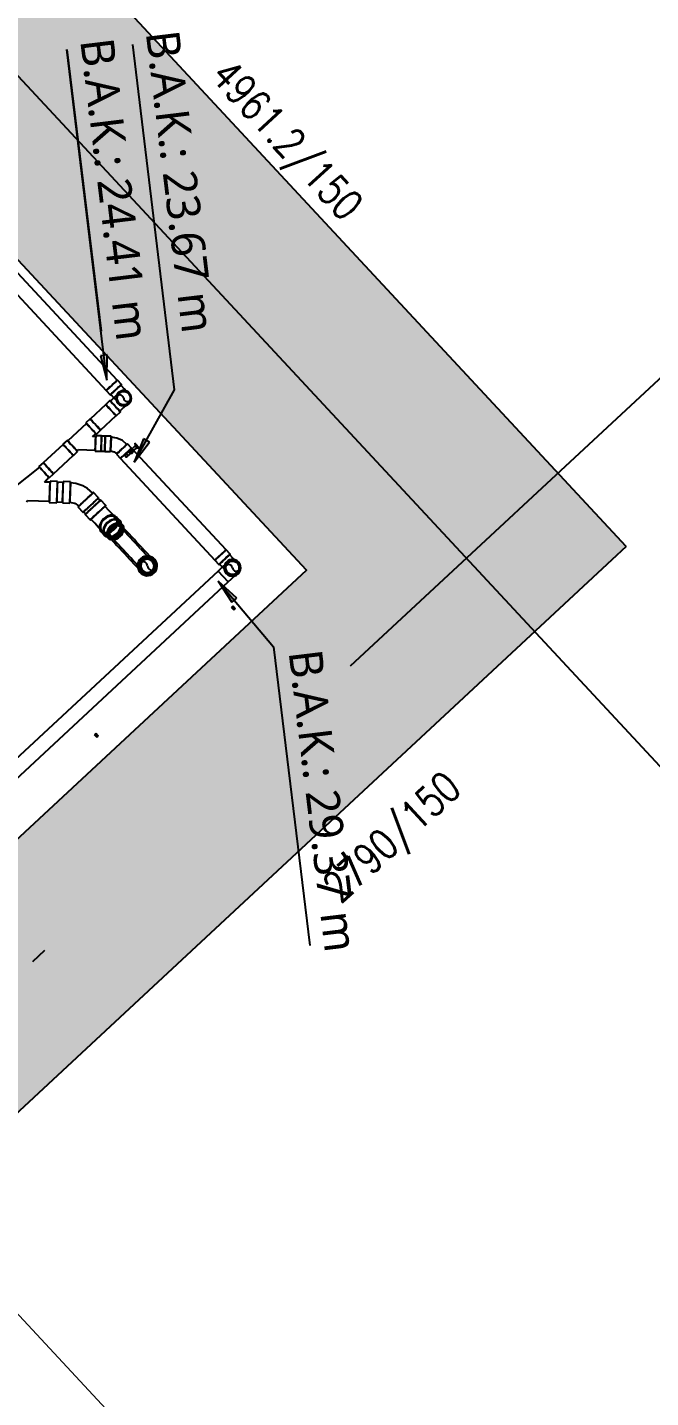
# Model space of a CAD drawing. Header units: millimetres. Extents: x 400392 to 401374, y 4543900 to 4544115.
# Drawn here: x 400515.07 to 400518.8, y 4543995.17 to 4544003.37 of the extents above; entities that cross this region are included whole.
import ezdxf
from ezdxf.enums import TextEntityAlignment as Align

# ---------------------------------------------------------------- set-up
doc = ezdxf.new("R2010")
doc.units = ezdxf.units.MM
doc.linetypes.add('AKS', pattern=[3, 2.5, -0.25, 0, -0.25])
doc.linetypes.add('DASHDOT2', pattern=[0.5, 0.25, -0.125, 0, -0.125])
doc.layers.add('A-DETL', color=90, linetype='Continuous', lineweight=15)
doc.layers.add('A-DETL-GENF', color=92, linetype='Continuous', lineweight=9)
for name, color, linetype in [('aks prota', 2, 'AKS'), ('kolon tarama prota', 252, 'Continuous'), ('lperde prota', 4, 'Continuous'), ('perde prota', 1, 'Continuous'), ('PRT-AL-TUNEL_EKSENI', 14, 'DASHDOT2')]:
    doc.layers.add(name, color=color, linetype=linetype)
doc.styles.add('Segoe UI Light_1', font='', dxfattribs={"height": 200})
doc.styles.add('tkolon', font='romanstw.shx')
doc.styles.get('Segoe UI Light_1').set_extended_font_data('Segoe UI Light')

# ---------------------------------------------------------------- blocks, each defined once
blk = doc.blocks.new('+24.06 mekanik')
at = {"layer": 'kolon tarama prota'}
for points in [[(105099.2, 206604.5), (105235.7, 206669.6), (105214.2, 206702.7)], [(104333, 206191.1), (104223.4, 206295.4), (104200.2, 206263.4)], [(103824.9, 206087.7), (103674.9, 206107.4), (103674.9, 206067.9)]]:
    blk.add_hatch(color=253, dxfattribs=at).paths.add_polyline_path(points, flags=0)
at = {"layer": 'kolon tarama prota', "color": 253}
for p, q in [((105099.2, 206604.5), (105531.3, 206884.9)), ((105531.3, 206884.9), (107332.5, 206884.9)), ((105068.1, 206725.2), (105068.1, 206725.2)), ((104919.8, 206673), (104247, 206184.2)), ((104947.6, 206694.3), (104919.3, 206673.7)), ((104994, 206671.3), (104994, 206671.3)), ((105039.7, 206610.6), (105075.7, 206636.8)), ((105075.7, 206636.8), (105039.7, 206610.6)), ((105075.7, 206636.8), (105111.7, 206662.9)), ((105111.7, 206662.9), (105075.7, 206636.8)), ((105075.7, 206636.8), (105075.7, 206636.8)), ((105075.7, 206636.8), (105075.7, 206636.8)), ((105214.2, 206702.7), (105099.2, 206604.5)), ((105099.2, 206604.5), (105235.7, 206669.6)), ((114612, 193586.7), (105111.7, 206662.9)), ((105235.7, 206669.6), (105214.2, 206702.7)), ((105259.7, 206672.8), (105275.9, 206684.6)), ((105275.9, 206684.6), (105259.7, 206672.8)), ((105259.7, 206672.8), (105265.6, 206664.7)), ((105265.6, 206664.7), (105281.8, 206676.5)), ((105281.8, 206676.5), (105265.6, 206664.7)), ((105281.8, 206676.5), (105275.9, 206684.6)), ((104299.9, 206111.4), (104972.7, 206600.2)), ((104973.2, 206599.6), (105001.5, 206620.2)), ((105039.7, 206610.6), (114540.1, 193534.5)), ((103931.9, 206483.1), (101848.2, 206483.1)), ((104333, 206191.1), (103931.9, 206483.1)), ((104223.4, 206295.4), (104200.2, 206263.4)), ((104200.2, 206263.4), (104333, 206191.1)), ((104252.3, 206231.4), (104219.9, 206207.8)), ((104219.9, 206207.8), (104252.3, 206231.4)), ((104333, 206191.1), (104223.4, 206295.4)), ((104248.1, 206215.9), (104235.9, 206207.1)), ((104235.9, 206207.1), (104248.1, 206215.9)), ((104235.9, 206207.1), (104248.1, 206215.9)), ((104248.1, 206215.9), (104235.9, 206207.1)), ((104248.1, 206215.9), (104252.3, 206231.4)), ((104271.3, 206183.9), (104248.1, 206215.9)), ((103833, 206149.2), (102688, 205317.3)), ((103860.8, 206170.4), (103832.5, 206149.8)), ((104042.9, 206116.5), (104022.3, 206144.8)), ((104246.5, 206184.8), (104218.2, 206164.3)), ((104219.9, 206207.8), (104235.9, 206207.1)), ((104235.9, 206207.1), (104259.2, 206175.1)), ((104259.2, 206175.1), (104272.3, 206157)), ((104284.4, 206165.9), (104271.3, 206183.9)), ((104845.7, 206174.2), (104808.5, 206147.2)), ((104851.6, 206166.1), (104814.4, 206139.1)), ((101830.1, 206087.7), (103530, 206087.7)), ((103824.9, 206087.7), (101830.1, 206087.7)), ((102740.9, 205244.5), (103885.9, 206076.4)), ((103824.9, 206087.7), (103674.9, 206107.4)), ((103674.9, 206107.4), (103674.9, 206067.9)), ((103674.9, 206067.9), (103824.9, 206087.7)), ((103886.4, 206075.7), (103914.7, 206096.3)), ((103948.2, 206091), (103968.8, 206062.7)), ((103969.4, 206063.2), (104043.9, 205960.7)), ((104116.7, 206013.6), (104042.3, 206116.1)), ((104161.6, 206072), (104156.2, 206037.4)), ((104161.6, 206072), (104252.1, 206057.7)), ((104252.1, 206057.7), (104161.6, 206072)), ((104166.4, 206071.2), (104247.3, 206058.4)), ((104247.3, 206058.4), (104166.4, 206071.2)), ((104246.6, 206023.1), (104252.1, 206057.7)), ((104272, 206090.2), (104300.3, 206110.8)), ((104671.1, 206064.4), (104645.7, 206045.9)), ((104695.4, 206076.1), (104673.9, 206060.5)), ((104739.8, 206097.3), (104700.7, 206068.8)), ((104745.7, 206089.2), (104706.5, 206060.8)), ((104861.4, 206074.4), (104898.6, 206101.4)), ((104867.3, 206066.3), (104904.5, 206093.3)), ((104137.9, 205985.7), (104117.4, 206014)), ((104149.1, 205962.1), (104134, 205982.9)), ((104152.7, 206015.6), (104147.2, 205981)), ((104152, 205980.2), (104149.1, 205962.1)), ((104156.9, 206037.3), (104153.5, 206015.5)), ((104156.2, 206037.4), (104246.6, 206023.1)), ((104246.6, 206023.1), (104156.2, 206037.4)), ((104237.7, 205966.7), (104243.1, 206001.2)), ((104242.4, 206001.3), (104245.8, 206023.2)), ((104568.9, 205990.1), (104532.9, 205964)), ((104743.2, 205965.1), (104764.7, 205980.7)), ((104753.6, 205996), (104792.7, 206024.5)), ((104759.4, 205987.9), (104798.6, 206016.4)), ((104043.3, 205960.2), (104063.8, 205931.9)), ((104067.8, 205934.7), (104157.7, 205810.8)), ((104217.2, 205868.4), (104232.9, 205967.4)), ((104518.4, 205953.4), (104482.4, 205927.3)), ((104535.7, 205960.1), (104521.2, 205949.6)), ((104720.6, 205942.7), (104746, 205961.2)), ((104153.8, 205808), (104174.4, 205779.7)), ((104214, 205851.8), (104214, 205851.7)), ((104214.5, 205851.6), (104214.6, 205852.2)), ((104224, 205859), (104217.2, 205868.4)), ((104248.5, 205833.5), (104227.9, 205861.8)), ((104342.7, 205702.5), (104247.9, 205833.1)), ((104557.4, 205824.1), (104593.3, 205850.2)), ((104590.5, 205854.1), (104605.1, 205864.7)), ((104607.9, 205860.8), (104643.9, 205887)), ((104175, 205780.2), (104269.9, 205649.6)), ((104401, 205753.5), (104395.7, 205719.9)), ((104403.3, 205798.1), (104396.3, 205754.2)), ((104512.2, 205701.4), (104517.5, 205735)), ((104522.2, 205734.3), (104529.2, 205778.2)), ((105918, 205766.7), (105934.2, 205778.5)), ((105934.2, 205778.5), (105918, 205766.7)), ((105918, 205766.7), (105923.9, 205758.6)), ((105923.9, 205758.6), (105940.1, 205770.4)), ((105940.1, 205770.4), (105923.9, 205758.6)), ((105940.1, 205770.4), (105934.2, 205778.5)), ((104269.3, 205649.1), (104289.9, 205620.8)), ((104363.9, 205674.6), (104343.4, 205702.9)), ((104385.3, 205642.4), (104360, 205671.8)), ((104391, 205720.6), (104384, 205676.7)), ((104390.6, 205675.7), (104385.3, 205642.4)), ((104483, 205528.8), (104503.4, 205657.8)), ((104510, 205656.8), (104516.9, 205700.7)), ((104293.8, 205623.6), (104396.8, 205454.3)), ((104489.2, 205521.5), (104483, 205528.8))]:
    blk.add_line(p, q, dxfattribs=at)
at = {"layer": 'kolon tarama prota', "color": 253, "flags": 128}
for points in [[(104950.5, 206690.4), (104970.9, 206705.2), (104988.6, 206718), (105001.1, 206727.1), (105006.7, 206731.2), (105007, 206731.4)], [(104997.9, 206674.2), (104990.5, 206692.3), (104992.4, 206711.8), (105003, 206728.2), (105007, 206731.4)], [(105007, 206731.4), (105025.1, 206738.8), (105044.5, 206736.9), (105060.9, 206726.2), (105064.2, 206722.3)], [(105064.2, 206722.3), (105071.6, 206704.2), (105069.7, 206684.7), (105059, 206668.3), (105055.1, 206665.1)], [(105111.7, 206662.9), (105096.2, 206684.2), (105082.6, 206702.9), (105072.7, 206716.6), (105067.5, 206723.6), (105067, 206724.4)], [(104995.1, 206672.1), (104997.8, 206668.3), (105005.8, 206657.3), (105018, 206640.6), (105032.9, 206620.1), (105039.7, 206610.6)], [(105055.1, 206665.1), (105037, 206657.7), (105017.5, 206659.6), (105001.1, 206670.2), (104997.9, 206674.2)], [(105055.1, 206665.1), (105051.3, 206662.3), (105040.4, 206654.4), (105023.8, 206642.4), (105003.8, 206627.8), (104998.6, 206624.1)], [(104845.7, 206174.2), (104861.7, 206185.8), (104880.6, 206199.6), (104899.3, 206213.2), (104915.1, 206224.7), (104925.4, 206232.1), (104928.5, 206234.4)], [(104851.6, 206166.1), (104867.6, 206177.8), (104886.4, 206191.5), (104905.2, 206205.1), (104921, 206216.6), (104931.2, 206224), (104934.4, 206226.3)], [(104987.3, 206153.5), (104967.5, 206144.9), (104945.8, 206145.5), (104926.5, 206155.1), (104913, 206172.1), (104907.9, 206193.1), (104912.3, 206214.3), (104925.2, 206231.7), (104928.5, 206234.4)], [(104934.4, 206226.3), (104922, 206211.5), (104918, 206192.6), (104923.2, 206174), (104936.6, 206160.1), (104955, 206154.1), (104974, 206157.4), (104981.4, 206161.6)], [(104928.5, 206234.4), (104948.4, 206243.1), (104970, 206242.5), (104989.4, 206232.8), (105002.9, 206215.9), (105007.9, 206194.8), (105003.6, 206173.6), (104990.7, 206156.2), (104987.3, 206153.5)], [(104981.4, 206161.6), (104993.9, 206176.4), (104997.9, 206195.3), (104992.6, 206213.9), (104979.2, 206227.8), (104960.9, 206233.9), (104941.8, 206230.6), (104934.4, 206226.3)], [(103920.2, 206207.5), (103916.4, 206204.8), (103905.4, 206196.8), (103888.9, 206184.8), (103868.8, 206170.3), (103863.7, 206166.5)], [(103911.1, 206150.3), (103903.7, 206168.4), (103905.6, 206187.9), (103916.2, 206204.3), (103920.2, 206207.5)], [(103952.1, 206093.8), (103937.3, 206114.3), (103924.4, 206132), (103915.4, 206144.4), (103911.3, 206150.1), (103911.1, 206150.3)], [(103968.3, 206141.3), (103950.2, 206133.9), (103930.7, 206135.7), (103914.3, 206146.4), (103911.1, 206150.3)], [(103911.8, 206100.2), (103932.3, 206115.1), (103949.9, 206127.9), (103962.4, 206137), (103968.1, 206141.1), (103968.3, 206141.3)], [(103920.2, 206207.5), (103938.3, 206214.9), (103957.7, 206213.1), (103974.1, 206202.4), (103977.4, 206198.5)], [(103977.4, 206198.5), (103984.8, 206180.4), (103982.9, 206160.9), (103972.2, 206144.5), (103968.3, 206141.3)], [(103977.4, 206198.5), (103980.1, 206194.7), (103988.1, 206183.8), (104000.1, 206167.2), (104014.7, 206147.2), (104018.4, 206142)], [(104221, 206160.4), (104195, 206135.6), (104176.3, 206104.9), (104166.4, 206071.2)], [(104272.3, 206157), (104278.6, 206148.4), (104281.1, 206144.9)], [(104293.3, 206153.7), (104290.6, 206157.4), (104284.4, 206165.9)], [(104808.5, 206147.2), (104792.5, 206135.6), (104773.6, 206121.8), (104754.8, 206108.2), (104739.8, 206097.3)], [(104814.4, 206139.1), (104798.3, 206127.5), (104779.5, 206113.8), (104760.7, 206100.1), (104745.7, 206089.2)], [(104981.4, 206161.6), (104977.6, 206158.8), (104966.8, 206151), (104950.7, 206139.3), (104931.8, 206125.5), (104913, 206111.9), (104898.6, 206101.4)], [(104987.3, 206153.5), (104983.5, 206150.8), (104972.7, 206142.9), (104956.6, 206131.2), (104937.7, 206117.4), (104918.9, 206103.8), (104904.5, 206093.3)], [(104247.3, 206058.4), (104255.4, 206079.6), (104269.2, 206094.1)], [(104792.7, 206024.5), (104808.7, 206036.1), (104827.6, 206049.8), (104846.4, 206063.5), (104861.4, 206074.4)], [(104798.6, 206016.4), (104814.6, 206028), (104833.5, 206041.7), (104852.3, 206055.4), (104867.3, 206066.3)], [(104572.8, 205984.8), (104601.5, 206005.7), (104628.2, 206025), (104649.5, 206040.5)], [(104486.3, 205921.9), (104454.8, 205893.2), (104435.6, 205867.1)], [(104716.7, 205948.1), (104693.7, 205931.3), (104666.8, 205911.8), (104640, 205892.3)], [(104435.6, 205867.1), (104417.5, 205828.5), (104409.8, 205797.1)], [(104522.7, 205779.2), (104531.5, 205804.7), (104533.1, 205807.4)], [(104533.1, 205807.4), (104551, 205827.6), (104553.5, 205829.5)]]:
    blk.add_lwpolyline(points, dxfattribs=at)
at = {"layer": 'kolon tarama prota', "color": 253}
for centre, radius, start, end in [((105031, 206698.2), 50.3, 126, 306), ((105031, 206698.2), 50.3, 126, 306), ((105031, 206698.2), 45.8, 36, 216), ((105031, 206698.2), 45.8, 36, 216), ((105031, 206698.2), 45.8, 36, 216), ((105031, 206698.2), 45.8, 36, 216), ((105031, 206698.2), 44.4, 0, 180), ((105031, 206698.2), 44.5, 36, 216), ((105031, 206698.2), 44.4, 126, 306), ((105031, 206698.2), 41, 36, 216), ((105031, 206698.2), 41, 36, 216), ((105031, 206698.2), 45.8, 216, 36), ((105031, 206698.2), 45.8, 216, 36), ((105031, 206698.2), 45.8, 216, 36), ((105031, 206698.2), 45.8, 216, 36), ((105031, 206698.2), 44.4, 216, 36), ((105031, 206698.2), 41, 216, 36), ((105031, 206698.2), 41, 216, 36), ((105031, 206698.2), 50.3, 306, 126), ((105031, 206698.2), 50.3, 306, 126), ((105031, 206698.2), 44.5, 306, 126), ((105031, 206720.5), 22.2, 270, 90), ((105031, 206698.2), 44.5, 180, 0), ((105031, 206676), 22.2, 90, 270), ((103944.2, 206174.4), 45.8, 36, 216), ((103944.2, 206174.4), 45.8, 36, 216), ((103944.2, 206174.4), 45, 0, 180), ((103944.2, 206174.4), 45.8, 306, 126), ((103944.2, 206174.4), 45.8, 306, 126), ((103944.2, 206196.9), 22.5, 270, 90), ((104957.9, 206194), 59, 0, 180), ((104957.9, 206194), 50, 126, 306), ((104957.9, 206194), 50, 126, 306), ((104957.9, 206194), 50, 126, 306), ((104957.9, 206194), 40, 126, 306), ((104957.9, 206194), 40, 126, 306), ((104957.9, 206194), 40, 126, 306), ((104957.9, 206194), 50, 306, 126), ((104957.9, 206194), 50, 306, 126), ((104957.9, 206194), 50, 306, 126), ((104957.9, 206194), 40, 306, 126), ((104957.9, 206194), 40, 306, 126), ((104957.9, 206194), 40, 306, 126), ((104957.9, 206223.5), 29.5, 270, 90), ((103944.2, 206174.4), 45.8, 126, 306), ((103944.2, 206174.4), 45.8, 126, 306), ((103944.2, 206174.4), 45, 180, 0), ((103944.2, 206174.4), 41, 36, 216), ((103944.2, 206174.4), 41, 126, 306), ((103944.2, 206174.4), 45.8, 216, 36), ((103944.2, 206174.4), 45.8, 216, 36), ((103944.2, 206174.4), 41, 216, 36), ((103944.2, 206174.4), 41, 306, 126), ((103944.2, 206151.9), 22.5, 90, 270), ((104265.2, 206179.5), 12.8, 206.24281, 225.75719), ((104265.2, 206179.5), 12.8, 126, 135.75719), ((104265.2, 206179.5), 9.09, 126, 306), ((104265.2, 206179.5), 12.8, 116.24281, 126), ((104265.2, 206179.5), 7.5, 126, 216), ((104265.2, 206179.5), 7.5, 216, 306), ((104265.2, 206179.5), 9.09, 306, 126), ((104265.2, 206179.5), 7.5, 36, 126), ((104265.2, 206179.5), 7.5, 306, 36), ((104265.2, 206179.5), 12.8, 296.24281, 306), ((104265.2, 206179.5), 12.8, 306, 315.75719), ((104265.2, 206179.5), 12.8, 26.24281, 45.75719), ((104287.2, 206149.3), 7.5, 36, 216), ((104287.2, 206149.3), 7.5, 216, 36), ((104957.9, 206194), 59, 180, 0), ((104957.9, 206164.5), 29.5, 90, 270)]:
    blk.add_arc(centre, radius, start, end, dxfattribs=at)
for centre, major_axis, ratio, start_param, end_param in [((104946.2, 206636.6), (-26.9, 37), 0.01, 4.712389, 7.853982), ((104946.2, 206636.6), (-26.5, 36.4), 0.01, 0, 1.570796), ((104946.2, 206636.6), (-26.5, 36.4), 0.01, 4.712389, 6.283185), ((104946.2, 206636.6), (-26.9, 37), 0.01, 1.570796, 4.712389), ((104946.2, 206636.6), (-26.5, 36.4), 0.01, 1.570796, 3.141593), ((104974.6, 206657.2), (-26.9, 37), 0.01, 4.712389, 7.853982), ((104946.2, 206636.6), (-26.5, 36.4), 0.01, 3.141593, 4.712389), ((104974.6, 206657.2), (-24.1, 33.1), 0.01, 4.712389, 7.853982), ((104974.6, 206657.2), (-26.9, 37), 0.01, 1.570796, 4.712389), ((104974.6, 206657.2), (-24.1, 33.1), 0.01, 1.570796, 4.712389), ((103859.4, 206112.8), (-26.9, 37), 0.009982, 4.712389, 7.853982), ((103859.4, 206112.8), (-26.5, 36.4), 0.009982, 0, 1.570796), ((103859.4, 206112.8), (-26.5, 36.4), 0.009982, 4.712389, 6.283185), ((103887.8, 206133.4), (-26.9, 37), 0.009982, 4.712389, 7.853982), ((103887.8, 206133.4), (-24.1, 33.1), 0.009982, 4.712389, 7.853982), ((103985.3, 206117.9), (37, 26.9), 0.010033, 4.712389, 7.853982), ((103985.3, 206117.9), (33.1, 24.1), 0.010033, 4.712389, 7.853982), ((104245.1, 206127.2), (-26.9, 37), 0.011641, 6.271544, 9.413137), ((104245.1, 206127.2), (-26.9, 37), 0.011641, 3.129952, 6.271544), ((104245.1, 206127.2), (-24.1, 33.1), 0.011641, 6.271544, 9.413137), ((104245.1, 206127.2), (-24.1, 33.1), 0.011641, 3.129952, 6.271544), ((104273.4, 206147.8), (-26.9, 37), 0.011641, 6.271544, 9.413137), ((104273.4, 206147.8), (-26.9, 37), 0.011641, 3.129952, 6.271544), ((104273.4, 206147.8), (-26.5, 36.4), 0.01, 0, 1.570796), ((104273.4, 206147.8), (-26.5, 36.4), 0.01, 4.712389, 6.283185), ((104273.4, 206147.8), (-26.5, 36.4), 0.01, 1.570796, 3.141593), ((104273.4, 206147.8), (-26.5, 36.4), 0.01, 3.141593, 4.712389), ((103859.4, 206112.8), (-26.9, 37), 0.009982, 1.570796, 4.712389), ((103859.4, 206112.8), (-26.5, 36.4), 0.009982, 1.570796, 3.141593), ((103859.4, 206112.8), (-26.5, 36.4), 0.009982, 3.141593, 4.712389), ((103887.8, 206133.4), (-24.1, 33.1), 0.009982, 1.570796, 4.712389), ((103887.8, 206133.4), (-26.9, 37), 0.009982, 1.570796, 4.712389), ((103985.3, 206117.9), (37, 26.9), 0.010033, 1.570796, 4.712389), ((103985.3, 206117.9), (33.1, 24.1), 0.010033, 1.570796, 4.712389), ((104005.8, 206089.6), (37, 26.9), 0.010033, 1.570796, 4.712389), ((104005.8, 206089.6), (36.4, 26.5), 0.010033, 1.570796, 3.141593), ((104005.8, 206089.6), (36.4, 26.5), 0.010033, 3.141593, 4.712389), ((104005.8, 206089.6), (37, 26.9), 0.010033, 4.712389, 7.853982), ((104005.8, 206089.6), (36.4, 26.5), 0.010033, 0, 1.570796), ((104005.8, 206089.6), (36.4, 26.5), 0.010033, 4.712389, 6.283185), ((104683.1, 205994.3), (-37.5, 51.6), 0.707107, 4.712389, 7.853982), ((104708.6, 206012.8), (-37.5, 51.6), 0.707107, 4.712389, 7.853982), ((104708.6, 206012.8), (-34.7, 47.7), 0.707107, 0, 1.570796), ((104708.6, 206012.8), (-34.7, 47.7), 0.707107, 4.712389, 6.283185), ((104730, 206028.4), (-34.7, 47.7), 0.707107, 0, 1.570796), ((104730, 206028.4), (29.4, -40.5), 0.707107, 3.141593, 6.283185), ((104730, 206028.4), (-23.5, 32.4), 0.707107, 0, 3.141593), ((104730, 206028.4), (-34.7, 47.7), 0.707107, 4.712389, 6.283185), ((104730, 206028.4), (29.4, -40.5), 0.707107, 0, 3.141593), ((104730, 206028.4), (-23.5, 32.4), 0.707107, 3.141593, 6.283185), ((104730, 206028.4), (-34.7, 47.7), 0.707107, 3.141593, 4.712389), ((104080.3, 205987.1), (37, 26.9), 0.010033, 0, 3.141593), ((104080.3, 205987.1), (37, 26.9), 0.010033, 3.141593, 6.283185), ((104080.3, 205987.1), (36.4, 26.5), 0.010033, 1.570796, 3.141593), ((104080.3, 205987.1), (36.4, 26.5), 0.010033, 3.141593, 4.712389), ((104100.9, 205958.8), (37, 26.9), 0.010033, 0, 3.141593), ((104100.9, 205958.8), (37, 26.9), 0.010033, 3.141593, 6.283185), ((104100.9, 205958.8), (33.1, 24.1), 0.010033, 0, 3.141593), ((104100.9, 205958.8), (33.1, 24.1), 0.010033, 3.141593, 6.283185), ((104080.3, 205987.1), (36.4, 26.5), 0.010033, 0, 1.570796), ((104080.3, 205987.1), (36.4, 26.5), 0.010033, 4.712389, 6.283185), ((104192.4, 205973.8), (-45.2, 7.2), 0.007094, 3.148687, 6.29028), ((104192.4, 205973.8), (-45.2, 7.2), 0.007094, 0.007095, 3.148687), ((104192.4, 205973.8), (-40.5, 6.4), 0.007094, 3.148687, 6.29028), ((104192.4, 205973.8), (-40.5, 6.4), 0.007094, 0.007095, 3.148687), ((104197.9, 206008.4), (-45.2, 7.2), 0.007094, 3.148687, 6.29028), ((104197.9, 206008.4), (-45.2, 7.2), 0.007094, 0.007095, 3.148687), ((104197.9, 206008.4), (-44.4, 7.1), 0.007149, 0, 1.570796), ((104197.9, 206008.4), (-44.4, 7.1), 0.007149, 4.712389, 6.283185), ((104201.4, 206030.2), (-44.4, 7.1), 0.007149, 4.712389, 6.283185), ((104201.4, 206030.2), (-44.4, 7.1), 0.007149, 0, 1.570796), ((104197.9, 206008.4), (-44.4, 7.1), 0.007149, 1.570796, 3.141593), ((104197.9, 206008.4), (-44.4, 7.1), 0.007149, 3.141593, 4.712389), ((104201.4, 206030.2), (-44.4, 7.1), 0.007149, 1.570796, 3.141593), ((104201.4, 206030.2), (-44.4, 7.1), 0.007149, 3.141593, 4.712389), ((104606.4, 205938.5), (-37.5, 51.6), 0.01, 4.712389, 7.853982), ((104606.4, 205938.5), (-33.6, 46.2), 0.01, 4.712389, 7.853982), ((104683.1, 205994.3), (-33.6, 46.2), 0.707107, 4.712389, 7.853982), ((104683.1, 205994.3), (-37.5, 51.6), 0.707107, 1.570796, 4.712389), ((104683.1, 205994.3), (-33.6, 46.2), 0.707107, 1.570796, 4.712389), ((104708.6, 206012.8), (-37.5, 51.6), 0.707107, 1.570796, 4.712389), ((104708.6, 206012.8), (-34.7, 47.7), 0.707107, 1.570796, 3.141593), ((104730, 206028.4), (-34.7, 47.7), 0.707107, 1.570796, 3.141593), ((104708.6, 206012.8), (-34.7, 47.7), 0.707107, 3.141593, 4.712389), ((104519.9, 205875.7), (-37.5, 51.6), 0.01, 0.004142, 3.145735), ((104519.9, 205875.7), (-37.5, 51.6), 0.01, 3.145735, 6.287327), ((104519.9, 205875.7), (-33.6, 46.2), 0.01, 0.004142, 3.145735), ((104519.9, 205875.7), (-33.6, 46.2), 0.01, 3.145735, 6.287327), ((104555.8, 205901.8), (-37.5, 51.6), 0.01, 0.004142, 3.145735), ((104555.8, 205901.8), (-37.5, 51.6), 0.01, 3.145735, 6.287327), ((104555.8, 205901.8), (-34.7, 47.7), 0.01, 0, 1.570796), ((104555.8, 205901.8), (-34.7, 47.7), 0.01, 4.712389, 6.283185), ((104570.4, 205912.4), (-37.5, 51.6), 0.01, 4.712389, 7.853982), ((104570.4, 205912.4), (-34.7, 47.7), 0.01, 0, 1.570796), ((104570.4, 205912.4), (-34.7, 47.7), 0.01, 4.712389, 6.283185), ((104555.8, 205901.8), (-34.7, 47.7), 0.01, 1.570796, 3.141593), ((104555.8, 205901.8), (-34.7, 47.7), 0.01, 3.141593, 4.712389), ((104570.4, 205912.4), (-37.5, 51.6), 0.01, 1.570796, 4.712389), ((104570.4, 205912.4), (-34.7, 47.7), 0.01, 1.570796, 3.141593), ((104570.4, 205912.4), (-34.7, 47.7), 0.01, 3.141593, 4.712389), ((104606.4, 205938.5), (-33.6, 46.2), 0.01, 1.570796, 4.712389), ((104606.4, 205938.5), (-37.5, 51.6), 0.01, 1.570796, 4.712389), ((104190.9, 205834.9), (37, 26.9), 0.010033, 0, 3.141593), ((104190.9, 205834.9), (37, 26.9), 0.010033, 3.141593, 6.283185), ((104190.9, 205834.9), (33.1, 24.1), 0.010033, 0, 3.141593), ((104190.9, 205834.9), (33.1, 24.1), 0.010033, 3.141593, 6.283185), ((104211.5, 205806.6), (37, 26.9), 0.010033, 0, 3.141593), ((104211.5, 205806.6), (37, 26.9), 0.010033, 3.141593, 6.283185), ((104211.5, 205806.6), (36.4, 26.5), 0.009999, 1.570796, 3.141593), ((104211.5, 205806.6), (36.4, 26.5), 0.009999, 3.141593, 4.712389), ((104211.5, 205806.6), (36.4, 26.5), 0.009999, 0, 1.570796), ((104211.5, 205806.6), (36.4, 26.5), 0.009999, 4.712389, 6.283185), ((104174.1, 205858), (-40.5, 6.4), 0.007094, 3.148687, 3.313339), ((104174.1, 205858), (-40.5, 6.4), 0.007094, 2.984036, 3.148687), ((104459.3, 205744.2), (-63, 10), 0.01, 6.279043, 9.420636), ((104459.3, 205744.2), (-63, 10), 0.01, 3.137451, 6.279043), ((104459.3, 205744.2), (-58.3, 9.2), 0.01, 4.712389, 6.283185), ((104459.3, 205744.2), (-58.3, 9.2), 0.01, 0, 1.570796), ((104466.2, 205788.1), (-63, 10), 0.01, 6.279043, 9.420636), ((104466.2, 205788.1), (-63, 10), 0.01, 3.137451, 6.279043), ((104466.2, 205788.1), (-56.4, 8.9), 0.01, 6.279043, 9.420636), ((104466.2, 205788.1), (-56.4, 8.9), 0.01, 3.137451, 6.279043), ((104459.3, 205744.2), (-58.3, 9.2), 0.01, 1.570796, 3.141593), ((104459.3, 205744.2), (-58.3, 9.2), 0.01, 3.141593, 4.712389), ((104306.3, 205676), (37, 26.9), 0.009999, 6.279043, 9.420635), ((104306.3, 205676), (37, 26.9), 0.009999, 3.13745, 6.279043), ((104306.3, 205676), (36.4, 26.5), 0.009999, 1.570796, 3.141593), ((104306.3, 205676), (36.4, 26.5), 0.009999, 3.141593, 4.712389), ((104326.9, 205647.7), (37, 26.9), 0.009999, 6.279043, 9.420635), ((104326.9, 205647.7), (37, 26.9), 0.009999, 3.13745, 6.279043), ((104306.3, 205676), (36.4, 26.5), 0.009999, 0, 1.570796), ((104306.3, 205676), (36.4, 26.5), 0.009999, 4.712389, 6.283185), ((104447, 205666.8), (-63, 10), 0.009999, 3.145734, 6.287327), ((104447, 205666.8), (-63, 10), 0.009999, 0.004141, 3.145734), ((104447, 205666.8), (-56.4, 8.9), 0.009999, 3.145734, 6.287327), ((104447, 205666.8), (-56.4, 8.9), 0.009999, 0.004141, 3.145734), ((104454, 205710.7), (-63, 10), 0.009999, 3.145734, 6.287327), ((104454, 205710.7), (-63, 10), 0.009999, 0.004141, 3.145734), ((104454, 205710.7), (-58.3, 9.2), 0.01, 0, 1.570796), ((104454, 205710.7), (-58.3, 9.2), 0.01, 4.712389, 6.283185), ((104454, 205710.7), (-58.3, 9.2), 0.01, 1.570796, 3.141593), ((104454, 205710.7), (-58.3, 9.2), 0.01, 3.141593, 4.712389)]:
    blk.add_ellipse(centre, major_axis=major_axis, ratio=ratio, start_param=start_param, end_param=end_param, dxfattribs=at)
for points, knots in [([(104253.7, 206173.9), (104253.8, 206174.2), (104254, 206174.7), (104254.1, 206175.3), (104254.2, 206175.6), (104254.3, 206175.9), (104254.3, 206176.1), (104254.4, 206176.3), (104254.4, 206176.5), (104254.5, 206176.7), (104254.6, 206177), (104254.6, 206177.3), (104254.7, 206177.6), (104254.7, 206177.8), (104254.8, 206177.8), (104254.8, 206177.9), (104254.8, 206178), (104254.8, 206178.1), (104254.9, 206178.3), (104254.9, 206178.6), (104255, 206179), (104255.1, 206179.5), (104255.2, 206180.1), (104255.3, 206180.6), (104255.3, 206180.9), (104255.4, 206181.1), (104255.4, 206181.3), (104255.4, 206181.6), (104255.5, 206182.1), (104255.6, 206182.7), (104255.7, 206183.2), (104255.7, 206183.6), (104255.7, 206183.9), (104255.8, 206184.1), (104255.8, 206184.2), (104255.8, 206184.3), (104255.8, 206184.4), (104255.8, 206184.5), (104255.8, 206184.6), (104255.8, 206184.9), (104255.9, 206185.3), (104255.9, 206185.6), (104255.9, 206185.8), (104255.9, 206186), (104255.9, 206186.2), (104255.9, 206186.4), (104256, 206186.7), (104256, 206187), (104256, 206187.6), (104256, 206188.1), (104256, 206188.5)], [-1, -1, -1, -1, -0.875, -0.84375, -0.8125, -0.78125, -0.765625, -0.75, -0.734375, -0.71875, -0.6875, -0.65625, -0.640625, -0.632812, -0.628906, -0.625, -0.621094, -0.617188, -0.609375, -0.59375, -0.578125, -0.5625, -0.53125, -0.515625, -0.507812, -0.5, -0.492188, -0.484375, -0.46875, -0.4375, -0.421875, -0.40625, -0.390625, -0.382812, -0.378906, -0.375, -0.371094, -0.367188, -0.359375, -0.34375, -0.3125, -0.28125, -0.265625, -0.25, -0.234375, -0.21875, -0.1875, -0.15625, -0.125, 0, 0, 0, 0]), ([(104270.9, 206168), (104270.6, 206168.1), (104270.1, 206168.3), (104269.5, 206168.4), (104269.2, 206168.5), (104268.9, 206168.6), (104268.7, 206168.6), (104268.5, 206168.7), (104268.3, 206168.7), (104268.1, 206168.8), (104267.8, 206168.8), (104267.5, 206168.9), (104267.2, 206169), (104267, 206169), (104266.9, 206169), (104266.8, 206169.1), (104266.8, 206169.1), (104266.7, 206169.1), (104266.5, 206169.1), (104266.2, 206169.2), (104265.8, 206169.3), (104265.2, 206169.4), (104264.6, 206169.5), (104264.1, 206169.6), (104263.9, 206169.6), (104263.7, 206169.7), (104263.5, 206169.7), (104263.2, 206169.7), (104262.7, 206169.8), (104262.1, 206169.9), (104261.6, 206170), (104261.2, 206170), (104260.9, 206170), (104260.7, 206170.1), (104260.5, 206170.1), (104260.5, 206170.1), (104260.4, 206170.1), (104260.3, 206170.1), (104260.1, 206170.1), (104259.8, 206170.1), (104259.5, 206170.2), (104259.2, 206170.2), (104259, 206170.2), (104258.8, 206170.2), (104258.6, 206170.2), (104258.4, 206170.2), (104258.1, 206170.3), (104257.8, 206170.3), (104257.1, 206170.3), (104256.6, 206170.3), (104256.3, 206170.3)], [-1, -1, -1, -1, -0.875, -0.84375, -0.8125, -0.78125, -0.765625, -0.75, -0.734375, -0.71875, -0.6875, -0.65625, -0.640625, -0.632812, -0.628906, -0.625, -0.621094, -0.617188, -0.609375, -0.59375, -0.578125, -0.5625, -0.53125, -0.515625, -0.507812, -0.5, -0.492188, -0.484375, -0.46875, -0.4375, -0.421875, -0.40625, -0.390625, -0.382812, -0.378906, -0.375, -0.371094, -0.367188, -0.359375, -0.34375, -0.3125, -0.28125, -0.265625, -0.25, -0.234375, -0.21875, -0.1875, -0.15625, -0.125, 0, 0, 0, 0]), ([(104259.2, 206175.1), (104258.9, 206175.4), (104258.5, 206176.1), (104258.2, 206176.9), (104258, 206177.7), (104257.8, 206178.3), (104257.8, 206178.8), (104257.7, 206179.2), (104257.7, 206179.5), (104257.7, 206179.8), (104257.8, 206180.2), (104257.8, 206180.7), (104257.9, 206181.3), (104258, 206181.7), (104258.2, 206182), (104258.3, 206182.3), (104258.5, 206182.8), (104258.8, 206183.3), (104259.2, 206184), (104259.6, 206184.5), (104260.2, 206185.1), (104260.8, 206185.6), (104261.5, 206186), (104262.2, 206186.4), (104262.9, 206186.7), (104263.6, 206186.9), (104264.2, 206187), (104264.7, 206187), (104265.1, 206187), (104265.4, 206187), (104265.9, 206187), (104266.4, 206187), (104266.9, 206186.8), (104267.3, 206186.7), (104267.6, 206186.6), (104267.9, 206186.5), (104268.3, 206186.4), (104268.7, 206186.2), (104269.2, 206185.9), (104269.9, 206185.4), (104270.6, 206184.8), (104271.1, 206184.2), (104271.3, 206183.9)], [0, 0, 0, 0, 0.055556, 0.111111, 0.138889, 0.166667, 0.194444, 0.208333, 0.222222, 0.236111, 0.25, 0.277778, 0.305556, 0.319444, 0.333333, 0.347222, 0.361111, 0.388889, 0.416667, 0.444444, 0.472222, 0.5, 0.527778, 0.555556, 0.583333, 0.611111, 0.638889, 0.652778, 0.666667, 0.680556, 0.694444, 0.722222, 0.75, 0.763889, 0.777778, 0.791667, 0.805556, 0.833333, 0.861111, 0.888889, 0.944444, 1, 1, 1, 1]), ([(104271.3, 206183.9), (104271.5, 206183.6), (104271.9, 206183), (104272.3, 206182.1), (104272.5, 206181.4), (104272.6, 206180.8), (104272.7, 206180.3), (104272.7, 206179.9), (104272.7, 206179.6), (104272.7, 206179.3), (104272.7, 206178.9), (104272.7, 206178.3), (104272.5, 206177.8), (104272.4, 206177.4), (104272.3, 206177), (104272.2, 206176.7), (104272, 206176.3), (104271.7, 206175.7), (104271.3, 206175.1), (104270.8, 206174.5), (104270.3, 206174), (104269.6, 206173.5), (104269, 206173), (104268.3, 206172.7), (104267.6, 206172.4), (104266.8, 206172.2), (104266.2, 206172.1), (104265.8, 206172.1), (104265.4, 206172), (104265.1, 206172), (104264.6, 206172), (104264.1, 206172.1), (104263.5, 206172.2), (104263.1, 206172.3), (104262.8, 206172.4), (104262.6, 206172.5), (104262.2, 206172.7), (104261.7, 206172.9), (104261.2, 206173.2), (104260.6, 206173.6), (104259.9, 206174.2), (104259.4, 206174.8), (104259.2, 206175.1)], [0, 0, 0, 0, 0.055556, 0.111111, 0.138889, 0.166667, 0.194444, 0.208333, 0.222222, 0.236111, 0.25, 0.277778, 0.305556, 0.319444, 0.333333, 0.347222, 0.361111, 0.388889, 0.416667, 0.444444, 0.472222, 0.5, 0.527778, 0.555556, 0.583333, 0.611111, 0.638889, 0.652778, 0.666667, 0.680556, 0.694444, 0.722222, 0.75, 0.763889, 0.777778, 0.791667, 0.805556, 0.833333, 0.861111, 0.888889, 0.944444, 1, 1, 1, 1]), ([(104259.6, 206191.1), (104259.9, 206191), (104260.4, 206190.8), (104261, 206190.6), (104261.3, 206190.6), (104261.6, 206190.5), (104261.8, 206190.4), (104262, 206190.4), (104262.2, 206190.3), (104262.4, 206190.3), (104262.7, 206190.2), (104263, 206190.1), (104263.3, 206190.1), (104263.5, 206190), (104263.6, 206190), (104263.6, 206190), (104263.7, 206190), (104263.8, 206190), (104264, 206189.9), (104264.3, 206189.9), (104264.7, 206189.8), (104265.3, 206189.7), (104265.8, 206189.6), (104266.3, 206189.5), (104266.6, 206189.4), (104266.8, 206189.4), (104267, 206189.4), (104267.3, 206189.3), (104267.8, 206189.3), (104268.4, 206189.2), (104268.9, 206189.1), (104269.3, 206189.1), (104269.6, 206189), (104269.8, 206189), (104269.9, 206189), (104270, 206189), (104270.1, 206189), (104270.2, 206189), (104270.3, 206189), (104270.6, 206188.9), (104271, 206188.9), (104271.3, 206188.9), (104271.5, 206188.9), (104271.7, 206188.9), (104271.9, 206188.8), (104272.1, 206188.8), (104272.4, 206188.8), (104272.7, 206188.8), (104273.3, 206188.8), (104273.8, 206188.7), (104274.2, 206188.7)], [-1, -1, -1, -1, -0.875, -0.84375, -0.8125, -0.78125, -0.765625, -0.75, -0.734375, -0.71875, -0.6875, -0.65625, -0.640625, -0.632812, -0.628906, -0.625, -0.621094, -0.617188, -0.609375, -0.59375, -0.578125, -0.5625, -0.53125, -0.515625, -0.507812, -0.5, -0.492188, -0.484375, -0.46875, -0.4375, -0.421875, -0.40625, -0.390625, -0.382812, -0.378906, -0.375, -0.371094, -0.367188, -0.359375, -0.34375, -0.3125, -0.28125, -0.265625, -0.25, -0.234375, -0.21875, -0.1875, -0.15625, -0.125, 0, 0, 0, 0]), ([(104276.8, 206185.2), (104276.7, 206184.9), (104276.5, 206184.4), (104276.4, 206183.8), (104276.3, 206183.5), (104276.2, 206183.2), (104276.1, 206183), (104276.1, 206182.8), (104276, 206182.6), (104276, 206182.4), (104275.9, 206182.1), (104275.8, 206181.8), (104275.8, 206181.5), (104275.7, 206181.3), (104275.7, 206181.2), (104275.7, 206181.1), (104275.7, 206181.1), (104275.7, 206181), (104275.6, 206180.8), (104275.6, 206180.5), (104275.5, 206180.1), (104275.4, 206179.5), (104275.3, 206178.9), (104275.2, 206178.4), (104275.1, 206178.2), (104275.1, 206178), (104275.1, 206177.8), (104275, 206177.5), (104275, 206177), (104274.9, 206176.4), (104274.8, 206175.9), (104274.8, 206175.5), (104274.7, 206175.1), (104274.7, 206175), (104274.7, 206174.8), (104274.7, 206174.8), (104274.7, 206174.7), (104274.7, 206174.6), (104274.7, 206174.4), (104274.6, 206174.1), (104274.6, 206173.8), (104274.6, 206173.5), (104274.6, 206173.3), (104274.6, 206173.1), (104274.5, 206172.9), (104274.5, 206172.7), (104274.5, 206172.4), (104274.5, 206172.1), (104274.5, 206171.4), (104274.4, 206170.9), (104274.4, 206170.6)], [-1, -1, -1, -1, -0.875, -0.84375, -0.8125, -0.78125, -0.765625, -0.75, -0.734375, -0.71875, -0.6875, -0.65625, -0.640625, -0.632812, -0.628906, -0.625, -0.621094, -0.617188, -0.609375, -0.59375, -0.578125, -0.5625, -0.53125, -0.515625, -0.507812, -0.5, -0.492188, -0.484375, -0.46875, -0.4375, -0.421875, -0.40625, -0.390625, -0.382812, -0.378906, -0.375, -0.371094, -0.367188, -0.359375, -0.34375, -0.3125, -0.28125, -0.265625, -0.25, -0.234375, -0.21875, -0.1875, -0.15625, -0.125, 0, 0, 0, 0])]:
    blk.add_open_spline(points, degree=3, knots=knots, dxfattribs=at)
for points in [[(104256, 206188.5), (104256, 206185.9), (104255.5, 206180.9), (104254.4, 206176.1), (104253.7, 206173.9)], [(104256.3, 206170.3), (104258.8, 206170.3), (104263.9, 206169.8), (104268.6, 206168.7), (104270.9, 206168)], [(104274.2, 206188.7), (104271.6, 206188.8), (104266.6, 206189.3), (104261.8, 206190.4), (104259.6, 206191.1)], [(104274.4, 206170.6), (104274.5, 206173.1), (104275, 206178.2), (104276.1, 206182.9), (104276.8, 206185.2)]]:
    blk.add_open_spline(points, degree=3, dxfattribs=at)
at = {"layer": 'kolon tarama prota', "color": 253, "style": 'Segoe UI Light_1'}
for s, p in [('B.A.K.: 29.37 m', (105570.8, 206970.9)), ('B.A.K.: 23.67 m', (101786.5, 206569)), ('B.A.K.: 24.41 m', (101785.1, 206173.6))]:
    blk.add_text(s, height=200, dxfattribs=at).set_placement(p)

msp = doc.modelspace()

# ---------------------------------------------------------------- hatches: boundary and pattern name
at = {"layer": 'kolon tarama prota'}
h = msp.add_hatch(color=256, dxfattribs=at)
h.dxf.hatch_style = 1
h.paths.add_polyline_path([(400518.6554, 4544000.2644), (400500.2097, 4544020.0976), (400500.5026, 4544020.37), (400499.8216, 4544021.1022), (400499.5287, 4544020.8298), (400494.6253, 4544026.1021), (400494.9182, 4544026.3745), (400494.2372, 4544027.1067), (400493.9443, 4544026.8343), (400484.8107, 4544036.655), (400485.1184, 4544034.1216), (400516.7398, 4544000.1215), (400498.5065, 4543983.1639), (400490.4374, 4543991.8401), (400489.1193, 4543990.6142), (400489.8003, 4543989.882), (400490.02, 4543990.0863), (400498.2254, 4543981.2637), (400500.4545, 4543983.3368), (400500.7269, 4543983.0439), (400501.4591, 4543983.7249), (400501.1881, 4543984.0164), (400505.4718, 4543988.0004), (400505.7428, 4543987.7089), (400506.4751, 4543988.39), (400506.2027, 4543988.6829)])

# ---------------------------------------------------------------- linework, layer by layer
at = {"layer": 'A-DETL', "color": 1, "lineweight": 5}
msp.add_lwpolyline([(400410.498, 4544108.0413), (400518.4063, 4543992.0157)], dxfattribs=at)
at = {"layer": 'aks prota', "ltscale": 10}
for p, q in [((400524.76, 4543992.5993), (400411.7644, 4544114.0949)), ((400494.9632, 4543979.0492), (400520.4995, 4544002.7988))]:
    msp.add_line(p, q, dxfattribs=at)
at = {"layer": 'perde prota'}
for points in [[(400518.6554, 4544000.2644), (400506.2027, 4543988.6829), (400506.4751, 4543988.39), (400505.7428, 4543987.7089), (400505.4718, 4543988.0004), (400501.1881, 4543984.0164), (400501.4591, 4543983.7249), (400500.7269, 4543983.0439), (400500.4545, 4543983.3368), (400498.2254, 4543981.2637), (400490.02, 4543990.0863), (400489.8003, 4543989.882), (400489.1193, 4543990.6142), (400490.4374, 4543991.8401), (400498.5065, 4543983.1639), (400516.7398, 4544000.1215), (400485.1184, 4544034.1216), (400484.8107, 4544036.655), (400493.9443, 4544026.8343)], [(400518.6554, 4544000.2644), (400500.2097, 4544020.0976)]]:
    msp.add_lwpolyline(points, dxfattribs=at)
at = {"layer": 'PRT-AL-TUNEL_EKSENI', "ltscale": 10}
msp.add_line((400408.0665, 4544110.6557), (400521.0621, 4543989.1601), dxfattribs=at)

# ---------------------------------------------------------------- block references
at = {"layer": 'A-DETL-GENF', "xscale": 0.001, "yscale": 0.001, "zscale": 0.001, "rotation": 276.9239939588385}
msp.add_blockref('+24.06 mekanik', (400298.4438, 4544079.4828), dxfattribs=at)

# ---------------------------------------------------------------- texts
at = {"layer": 'lperde prota', "style": 'tkolon', "width": 0.8}
for s, rotation, p in [('4961.2/150', 312.56351, (400516.2242, 4544003.1356)), ('2790/150', 42.56351, (400516.8814, 4543998.1885))]:
    msp.add_text(s, height=0.18, rotation=rotation, dxfattribs=at).set_placement(p, align=Align.MIDDLE_LEFT)

doc.saveas('drawing.dxf')
